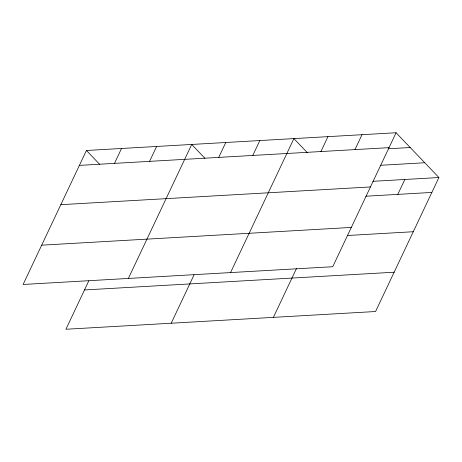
<?xml version="1.0" encoding="UTF-8"?>
<svg xmlns="http://www.w3.org/2000/svg" width="462" height="462" viewBox="0 0 462 462"><rect width="100%" height="100%" fill="white"/><g stroke="black" fill="none" stroke-linecap="round" stroke-linejoin="round"><path stroke-width="0.69" d="M396.078 132.744L86.434 150.485L23.1 284.471L332.744 266.724L396.078 132.744L438.9 177.529L375.566 311.515L65.922 329.256L88.75 280.96M114.484 163.375L121.523 148.475M149.578 161.365L156.618 146.466M128.378 278.436L191.713 144.456L204.868 158.218M218.728 157.403L225.774 142.504M171.2 323.221L194.028 274.93M252.789 155.451L259.835 140.552M230.561 272.58L293.896 138.6L307.536 152.87M320.911 151.548L327.956 136.648M273.383 317.365L296.517 268.428M354.972 149.596L362.017 134.696M397.799 194.381L404.839 179.481M79.389 165.384L389.033 147.644M388.213 148.787L410.21 147.522M380.775 165.275L424.769 162.751M372.909 181.312L438.9 177.529M60.817 204.683L370.46 186.943M365.864 196.211L431.86 192.429M41.678 245.172L351.322 227.431M347.291 235.51L413.282 231.728M84.5 289.957L394.144 272.216M86.434 150.485L99.59 164.247"/></g></svg>
